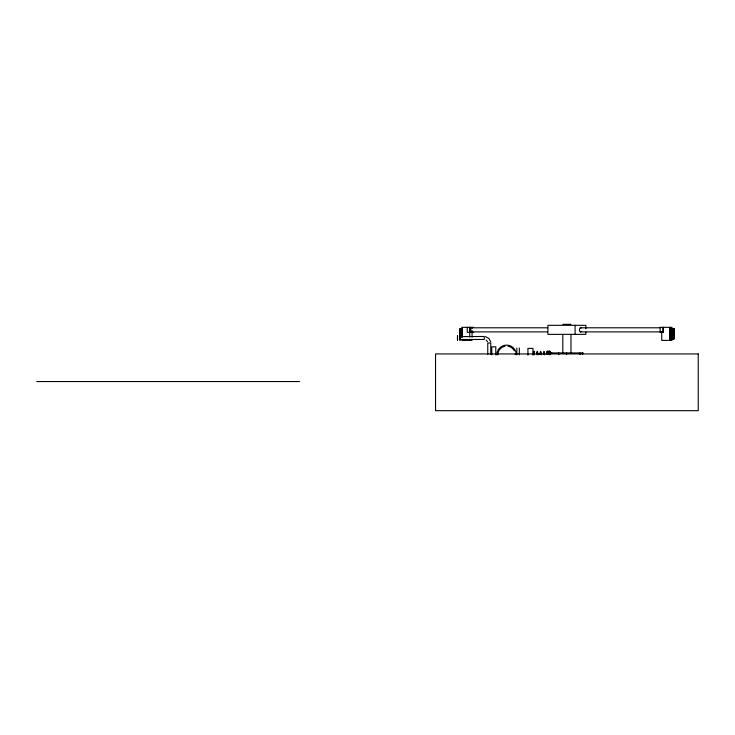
<?xml version="1.0" encoding="UTF-8"?>
<svg xmlns="http://www.w3.org/2000/svg" width="735" height="735" viewBox="0 0 735 735"><rect width="100%" height="100%" fill="white"/><g stroke="black" fill="none" stroke-linecap="round" stroke-linejoin="round"><path stroke-width="1.1" d="M460.009 337.981L460.009 340.213L460.009 339.046M547.961 352.019L547.382 352.57A3.473 0.469 -84.6 0 0 546.776 354.509M536.587 354.518L536.651 353.967A4.704 0.469 -86 0 1 537.212 351.321A4.704 0.515 87 0 1 537.772 353.305L537.901 354.362M543.33 354.518L543.395 353.967A4.704 0.469 -86 0 1 543.964 351.321A4.704 0.515 87 0 1 544.525 353.305L544.653 354.362M546.711 354.518L546.776 353.967A4.704 0.469 -86 0 1 547.336 351.321L547.961 351.927M533.739 351.33C531.892 353.14 536.054 352.166 533.83 351.321A4.704 0.515 87 0 1 534.4 353.305L534.529 354.794M547.29 351.321L546.711 351.973L547.29 352.57M562.835 324.319L570.957 324.319M473.625 327.332L461.828 327.332L461.828 337.126M471.898 327.792L547.694 327.792M580.613 327.792L659.855 327.792M471.631 331.889L547.428 331.889M580.356 331.889L661.886 331.889M473.625 332.349L467.285 332.349L467.285 327.332M459.687 336.621L484.246 336.474L484.246 339.478L460.009 339.487M461.828 340.388L472.063 340.388M550.644 352.938L583.149 352.938M550.478 353.443L552.968 353.443M36.75 381.557L299.457 381.557M485.431 336.584L488.858 338.385L490.668 341.812M486.166 340.066L487.516 341.711M541.208 354.389L541.144 354.022A3.473 0.515 86 0 0 540.583 352.57A3.473 0.469 -84.6 0 0 540.023 354.509L540.023 353.967A4.704 0.469 -86 0 1 540.583 351.321A4.704 0.515 87 0 1 541.144 353.305L541.282 354.794M534.464 354.389L534.4 354.022A3.473 0.515 86 0 0 533.83 352.57M544.653 354.794L544.525 354.022A3.473 0.515 86 0 0 543.964 352.57A3.473 0.469 -84.6 0 0 543.395 354.509M537.901 354.794L537.772 354.022A3.473 0.515 86 0 0 537.212 352.57A3.473 0.469 -84.6 0 0 536.651 354.509M460.009 336.915L460.009 335.748L460.009 338.936M672.736 328.582L672.736 329.087M672.736 329.592L672.736 330.088M672.736 330.594L672.736 331.099M672.736 331.595L672.736 332.101M672.736 332.606L672.736 333.102M672.736 333.607L672.736 334.113M672.736 334.609L672.736 335.114M672.736 335.619L672.736 336.115M672.736 336.621L672.736 337.126M672.736 337.622L672.736 338.128M672.736 338.624L672.736 339.129M671.468 328.582L671.468 329.087M671.468 329.592L671.468 330.088M671.468 330.594L671.468 331.099M671.468 331.595L671.468 332.101M671.468 332.606L671.468 333.102M671.468 333.607L671.468 334.113M671.468 334.609L671.468 335.114M671.468 335.619L671.468 336.115M671.468 336.621L671.468 337.126M671.468 337.622L671.468 338.128M671.468 338.624L671.468 339.129M669.622 327.332L669.622 340.388M663.484 327.332L663.484 332.349L660.168 332.349L660.168 327.332L671.965 327.332L671.965 340.388L661.73 340.388L661.73 331.678M662.795 327.332L662.795 332.349M585.868 328.71L585.868 325.32L547.915 325.32L547.915 334.361L585.868 334.361L585.868 332.101M582.616 352.938L582.616 354.573M580.053 352.938L580.053 354.573M575.101 325.32L575.101 334.361M570.976 334.627L570.976 352.956M566.63 352.938L566.63 354.573M562.817 334.627L562.817 352.956M558.793 352.938L558.793 354.573M551.176 352.938L551.176 353.755M550.478 352.194L550.478 354.555M549.22 350.935L549.22 354.775M547.961 350.935L547.961 354.61M532.958 355.134L532.958 348.381L527.932 348.381L527.932 355.134M519.342 347.995L519.342 354.794M516.834 347.995L516.834 354.794M516.264 354.656L516.264 353.811A9.748 9.748 0 0 0 506.047 345.11A9.748 9.748 0 0 0 496.823 354.849M515.253 353.811L515.253 354.656M495.794 354.849L495.794 346.837L491.779 346.837L491.779 354.849M490.769 354.426L490.769 343.006L487.764 343.006L487.764 354.426M472.063 330.594L472.063 337.126M469.913 327.332L469.913 332.349M469.72 327.332L469.72 337.126M462.315 336.621L462.315 337.126M461.056 328.582L461.056 329.087M461.056 329.592L461.056 330.088M461.056 330.594L461.056 331.099M461.056 331.595L461.056 332.101M461.056 332.606L461.056 333.102M461.056 333.607L461.056 334.113M461.056 334.609L461.056 335.114M461.056 335.619L461.056 336.115M461.056 336.621L461.056 337.126M581.155 331.393A2.067 1.011 -90 0 1 579.777 331.31A2.067 1.011 -90 0 1 579.722 328.49A2.067 1.011 -90 0 1 581.091 328.187M472.44 331.393A2.067 1.011 -90 0 1 471.062 331.31A2.067 1.011 -90 0 1 471.006 328.49A2.067 1.011 -90 0 1 472.375 328.187M549.22 351.174A1.259 1.194 0 0 1 550.478 352.368M497.825 354.849A8.746 8.746 0 0 1 504.982 346.249M508.032 346.222A8.746 8.746 0 0 1 514.344 350.825M457.501 335.748L457.501 340.213L457.501 335.776M462.315 328.582L459.687 328.582L459.687 329.087L462.315 329.087L462.315 328.582M674.105 328.582L670.109 328.582L670.109 329.087L674.105 329.087L674.105 328.582M462.315 329.592L459.687 329.592L459.687 330.088L462.315 330.088L462.315 329.592M674.105 329.592L670.109 329.592L670.109 330.088L674.105 330.088L674.105 329.592M462.315 330.594L459.687 330.594L459.687 331.099L462.315 331.099L462.315 330.594M674.105 330.594L670.109 330.594L670.109 331.099L674.105 331.099L674.105 330.594M462.315 331.595L459.687 331.595L459.687 332.101L462.315 332.101L462.315 331.595M674.105 331.595L670.109 331.595L670.109 332.101L674.105 332.101L674.105 331.595M462.315 332.606L459.687 332.606L459.687 333.102L462.315 333.102L462.315 332.606M674.105 332.606L670.109 332.606L670.109 333.102L674.105 333.102L674.105 332.606M462.315 333.607L459.687 333.607L459.687 334.113L462.315 334.113L462.315 333.607M674.105 333.607L670.109 333.607L670.109 334.113L674.105 334.113L674.105 333.607M462.315 334.609L459.687 334.609L459.687 335.114L462.315 335.114L462.315 334.609M674.105 334.609L670.109 334.609L670.109 335.114L674.105 335.114L674.105 334.609M462.315 335.619L459.687 335.619L459.687 336.115L462.315 336.115L462.315 335.619M674.105 335.619L670.109 335.619L670.109 336.115L674.105 336.115L674.105 335.619M674.105 336.621L670.109 336.621L670.109 337.126L674.105 337.126L674.105 336.621M674.105 337.622L670.109 337.622L670.109 338.128L674.105 338.128L674.105 337.622M674.105 338.624L670.109 338.624L670.109 339.129L674.105 339.129L674.105 338.624M698.25 353.939L435.543 353.939L435.543 410.681L698.25 410.681L698.25 353.939"/></g></svg>
